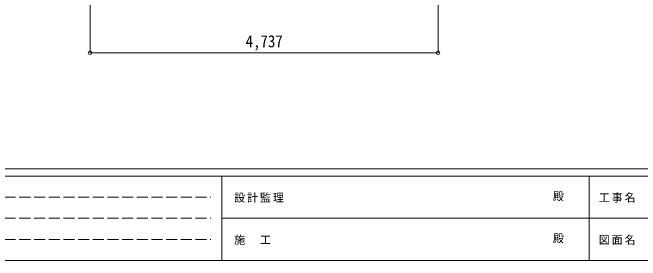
# Model space of a CAD drawing. Units: millimetres at full size, sheet at 1:50; details may follow other scales. Extents: x -14053 to 14053, y -9700 to 9700.
# Drawn here: x -8595 to -49, y -9700 to -6323 of the extents above; entities that cross this region are included whole.
import ezdxf
from ezdxf.enums import TextEntityAlignment as Align

# ---------------------------------------------------------------- set-up
doc = ezdxf.new("R2010")
doc.units = ezdxf.units.MM
doc.header["$LTSCALE"] = 50
doc.header["$PDMODE"] = 32
doc.header["$PDSIZE"] = 50
doc.linetypes.add('DASHED3', pattern=[4, 3, -1])
doc.layers.add('0-6_PARTS1', color=6, linetype='Continuous', lineweight=9)
doc.layers.add('F-0', color=7, linetype='Continuous', lineweight=9)
doc.styles.add('ＭＳ ゴシック', font='')
doc.styles.get('ＭＳ ゴシック').set_extended_font_data('MS Gothic')

msp = doc.modelspace()

# ---------------------------------------------------------------- linework, layer by layer
at = {"layer": '0-6_PARTS1'}
for p, q in [((-7541.14, -6871.26), (-7541.14, -6207.87)), ((-2804.14, -6871.26), (-2804.14, -6207.87)), ((-7541.14, -6871.26), (-2804.14, -6871.26))]:
    msp.add_line(p, q, dxfattribs=at)
for p in [(-7541.14, -6871.26), (-2804.14, -6871.26)]:
    msp.add_point(p, dxfattribs=at)
at = {"layer": 'F-0', "color": 5, "lineweight": 5}
for p, q in [((-14053.43, -8450), (13346.57, -8450)), ((-14053.43, -8550), (8901.98, -8550)), ((-5748.03, -8550), (-5748.03, -9700)), ((-748.03, -8550), (-748.03, -9700)), ((-5748.03, -9125), (4501.97, -9125)), ((-14053.43, -9700), (13346.57, -9700))]:
    msp.add_line(p, q, dxfattribs=at)
at = {"layer": 'F-0', "color": 4, "linetype": 'DASHED3'}
for p, q in [((-13903.43, -8837.5), (-5898.03, -8837.5)), ((-13903.43, -9125), (-5898.03, -9125)), ((-13903.43, -9412.5), (-5898.03, -9412.5))]:
    msp.add_line(p, q, dxfattribs=at)

# ---------------------------------------------------------------- texts
at = {"layer": '0-6_PARTS1', "color": 7, "style": 'ＭＳ ゴシック', "width": 0.9}
msp.add_text('4,737', height=165, dxfattribs=at).set_placement((-5422.64, -6846.26), align=Align.BOTTOM_LEFT)
at = {"layer": 'F-0', "style": 'ＭＳ ゴシック'}
for p in [(-1240.88, -8912.5), (-1240.88, -9487.5)]:
    msp.add_text('殿', height=110, dxfattribs=at).set_placement(p, align=Align.BOTTOM_LEFT)
at = {"layer": 'F-0', "char_height": 110, "attachment_point": 7, "style": 'ＭＳ ゴシック'}
for s, insert in [('\\T1.17;設計監理', (-5579.15, -8912.5)), ('\\T1.17;工事名', (-616.19, -8912.5)), ('\\T1.17;施\u3000工', (-5579.15, -9487.5)), ('\\T1.17;図面名', (-616.19, -9487.5))]:
    msp.add_mtext(s, dxfattribs=dict(at, insert=insert))

doc.saveas('drawing.dxf')
